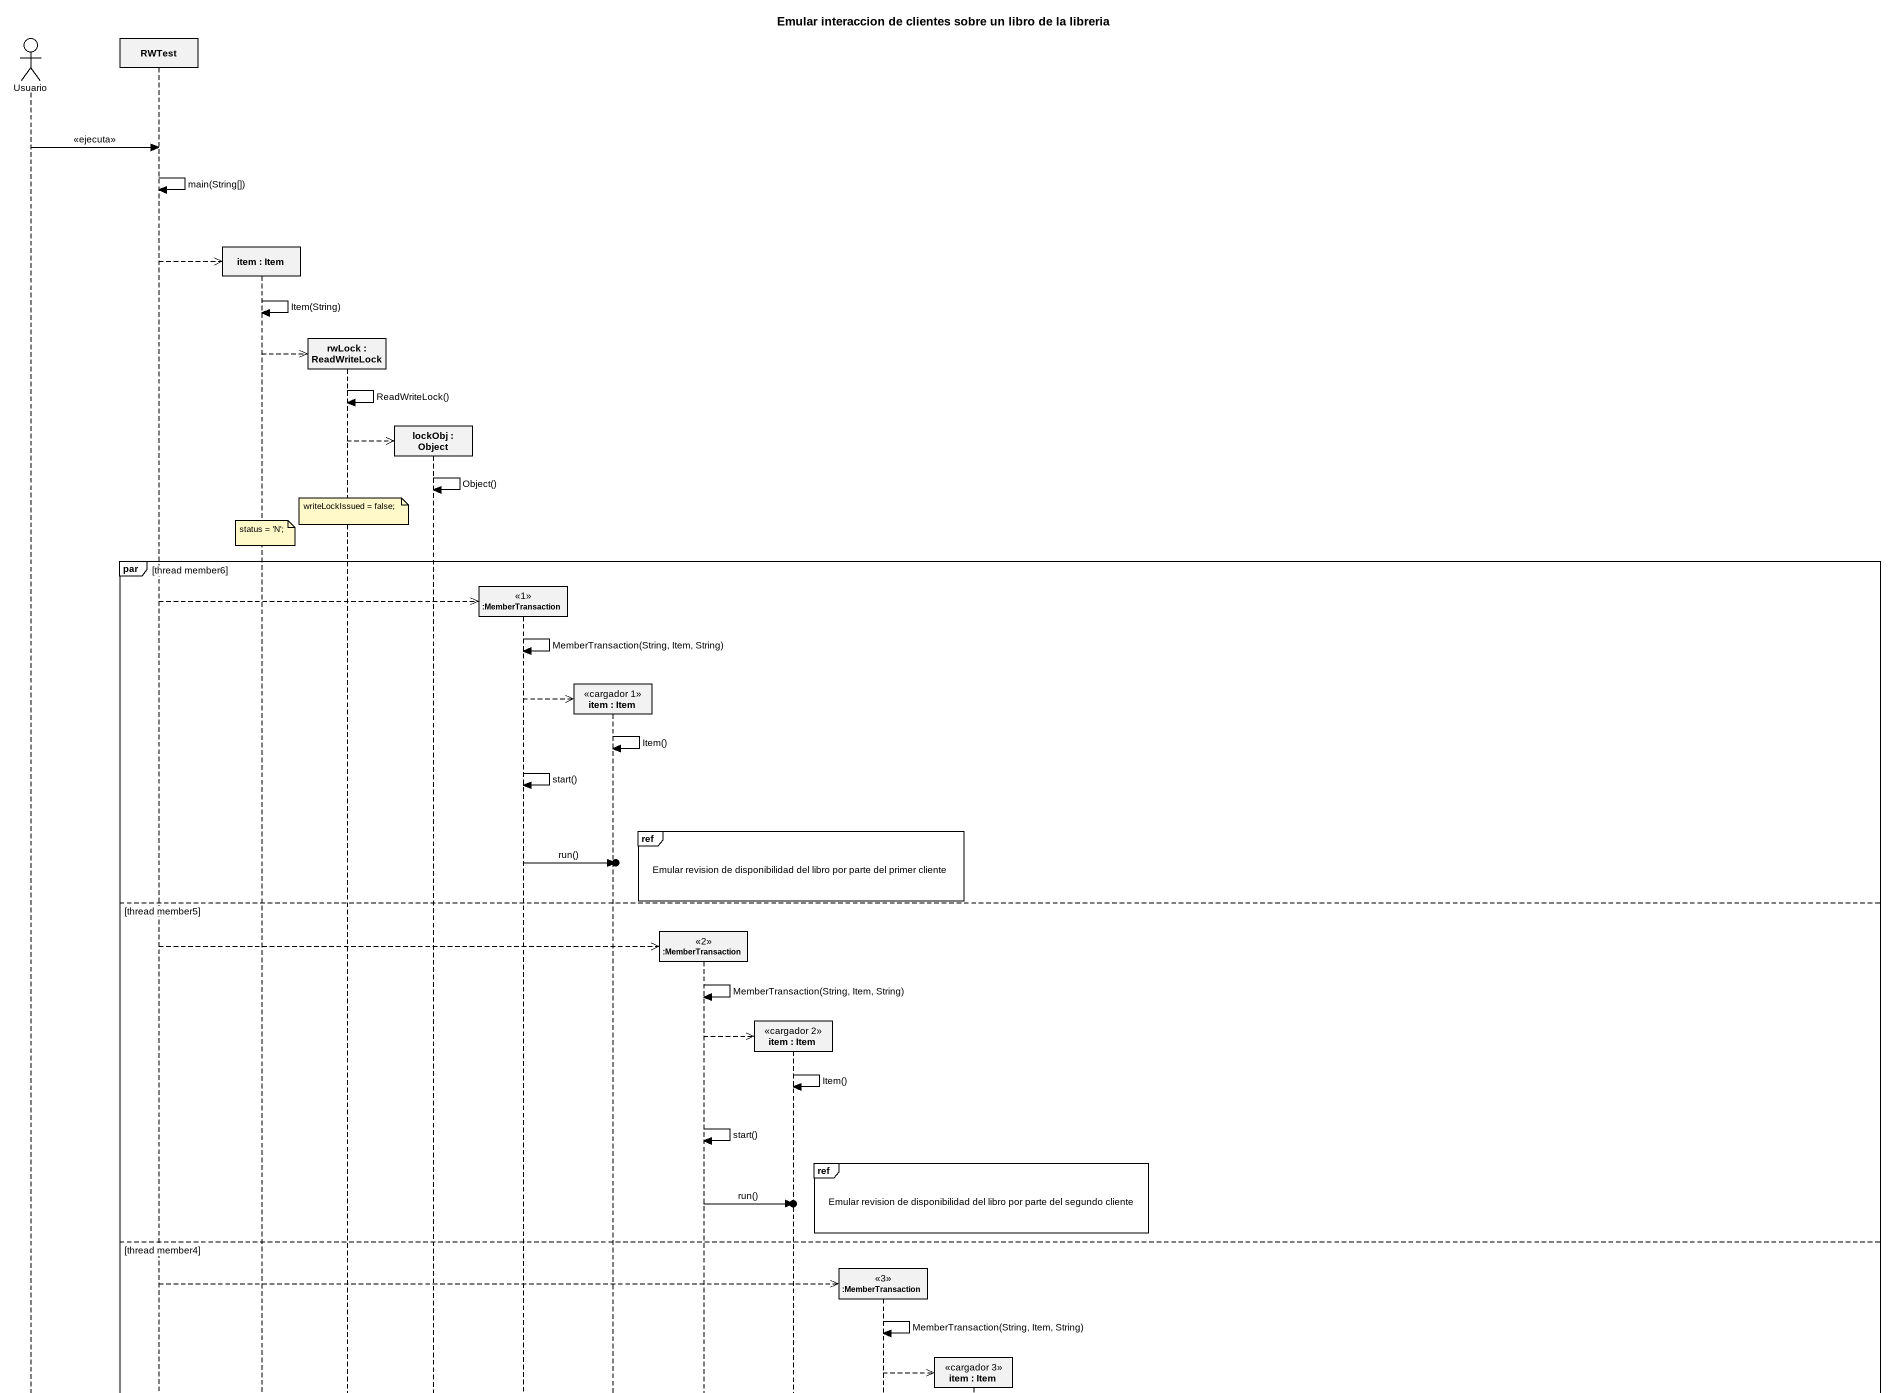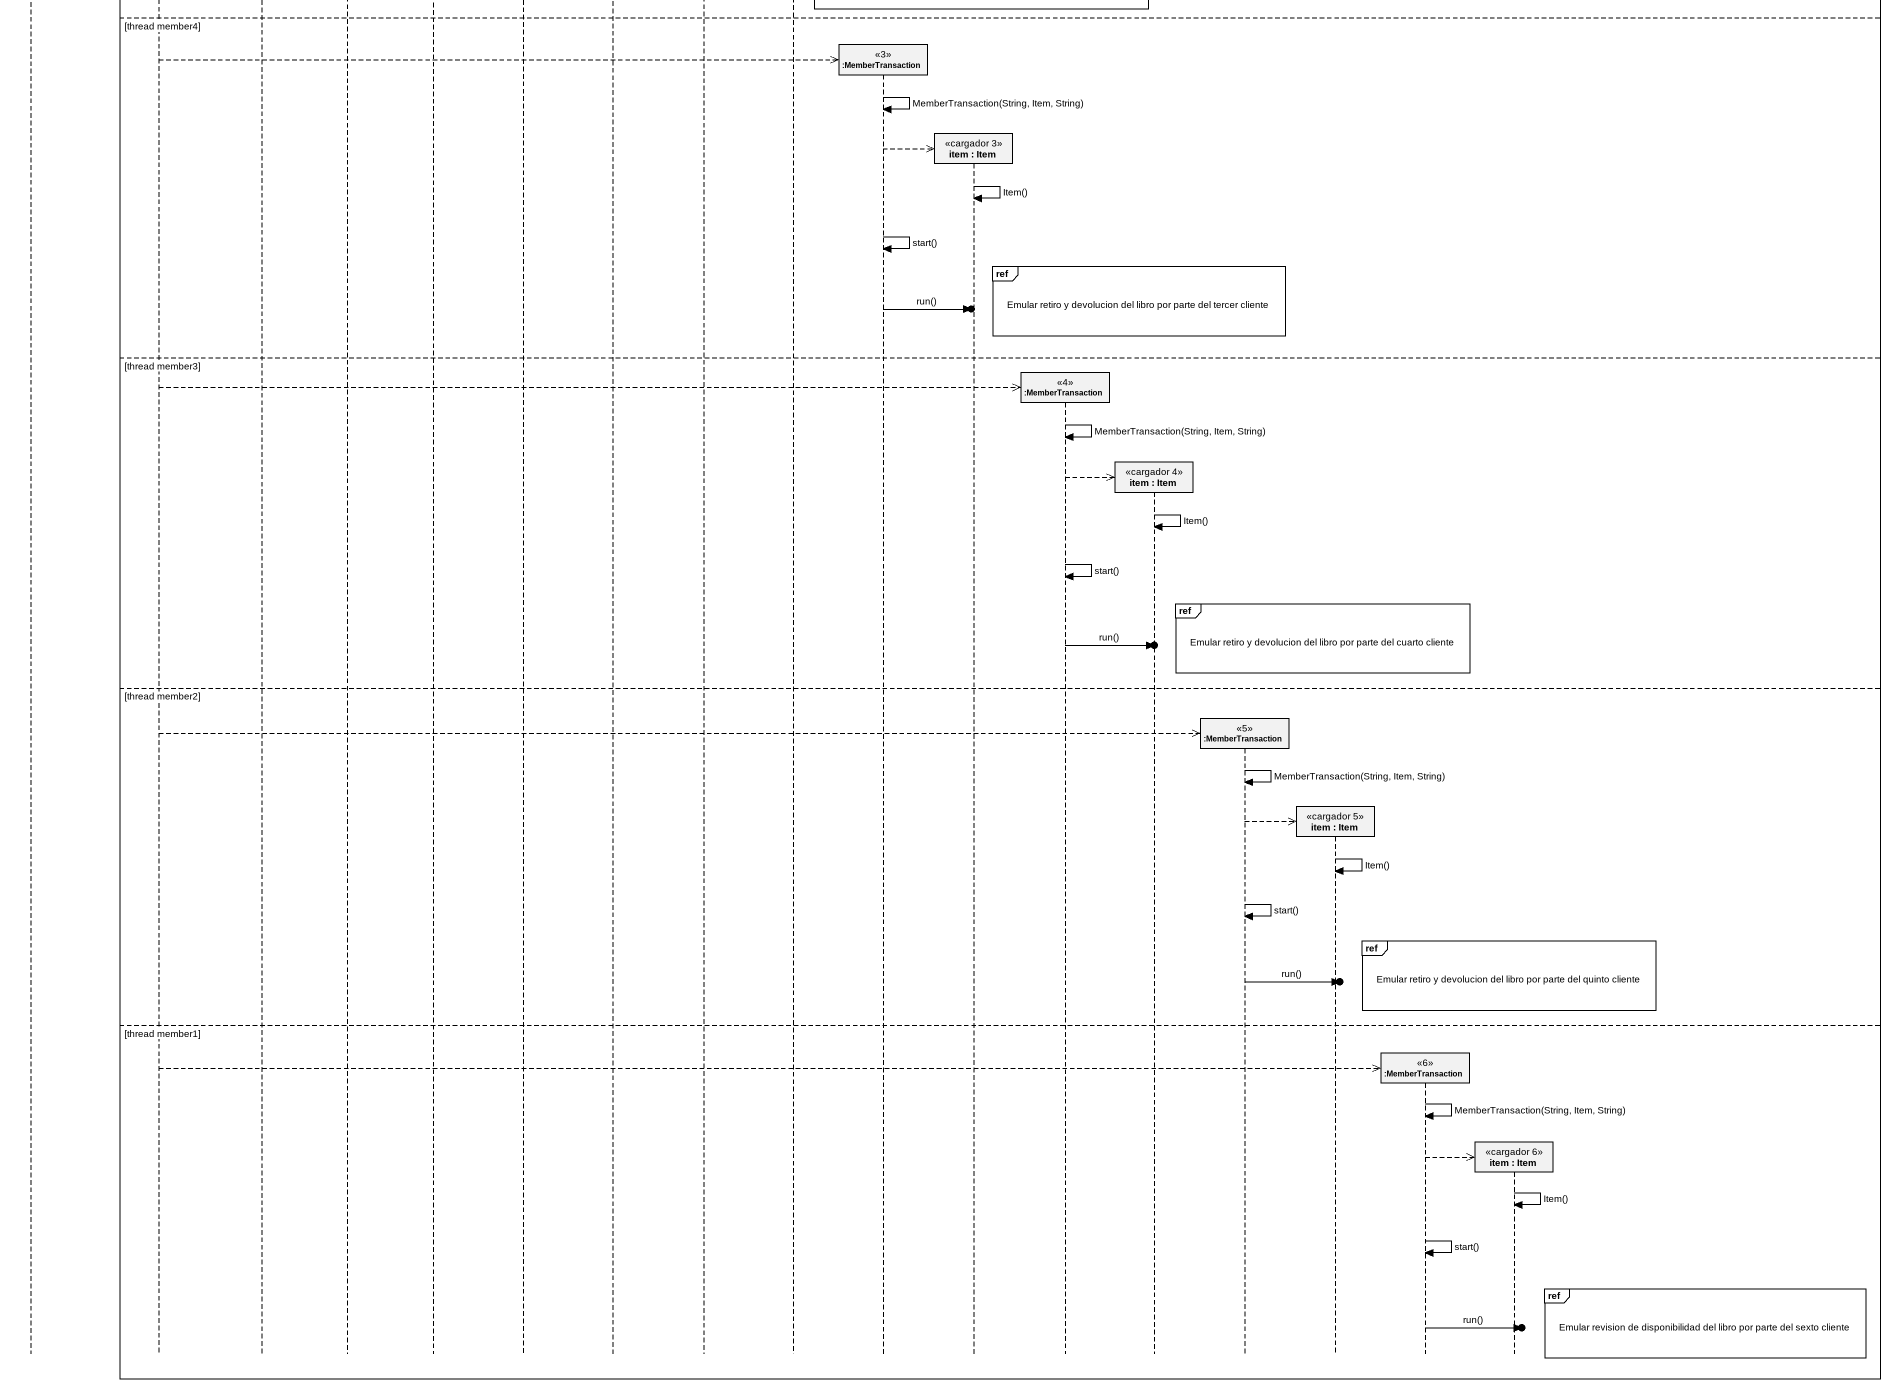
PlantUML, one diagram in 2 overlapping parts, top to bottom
@startuml
title Emular interaccion de clientes sobre un libro de la libreria
hide footbox
actor Usuario
participant RWTest
participant "item : Item" as item
participant "rwLock : ReadWriteLock" as rwLock
participant "lockObj : Object" as lockObj
participant ":MemberTransaction" as MemberTransaction <<1>>
participant "item : Item" as item_2 <<cargador 1>>
participant ":MemberTransaction" as MemberTransaction_2 <<2>>
participant "item : Item" as item_3 <<cargador 2>>
participant ":MemberTransaction" as MemberTransaction_3 <<3>>
participant "item : Item" as item_4 <<cargador 3>>
participant ":MemberTransaction" as MemberTransaction_4 <<4>>
participant "item : Item" as item_5 <<cargador 4>>
participant ":MemberTransaction" as MemberTransaction_5 <<5>>
participant "item : Item" as item_6 <<cargador 5>>
participant ":MemberTransaction" as MemberTransaction_6 <<6>>
participant "item : Item" as item_7 <<cargador 6>>

Usuario -> RWTest : <<ejecuta>>
RWTest -> RWTest : main(String[])
RWTest -->> item **
item -> item : Item(String)
item -->> rwLock **
rwLock -> rwLock : ReadWriteLock()
rwLock -->> lockObj **
lockObj -> lockObj : Object()
note over rwLock : writeLockIssued = false;
note over item : status = 'N';
par thread member6
  RWTest -->> MemberTransaction **
  MemberTransaction -> MemberTransaction : MemberTransaction(String, Item, String)
  MemberTransaction -->> item_2 **
  item_2 -> item_2 : Item()
  MemberTransaction -> MemberTransaction : start()
  ref over MemberTransaction_2, item_3, MemberTransaction_3 : Emular revision de disponibilidad del libro por parte del primer cliente
  MemberTransaction ->o] : run()
else thread member5
  RWTest -->> MemberTransaction_2 **
  MemberTransaction_2 -> MemberTransaction_2 : MemberTransaction(String, Item, String)
  MemberTransaction_2 -->> item_3 **
  item_3 -> item_3 : Item()
  MemberTransaction_2 -> MemberTransaction_2 : start()
  ref over MemberTransaction_3, item_4, MemberTransaction_4 : Emular revision de disponibilidad del libro por parte del segundo cliente
  MemberTransaction_2 ->o] : run()
else thread member4
  RWTest -->> MemberTransaction_3 **
  MemberTransaction_3 -> MemberTransaction_3 : MemberTransaction(String, Item, String)
  MemberTransaction_3 -->> item_4 **
  item_4 -> item_4 : Item()
  MemberTransaction_3 -> MemberTransaction_3 : start()
  ref over MemberTransaction_4, item_5, MemberTransaction_5 : Emular retiro y devolucion del libro por parte del tercer cliente
  MemberTransaction_3 ->o] : run()
else thread member3
  RWTest -->> MemberTransaction_4 **
  MemberTransaction_4 -> MemberTransaction_4 : MemberTransaction(String, Item, String)
  MemberTransaction_4 -->> item_5 **
  item_5 -> item_5 : Item()
  MemberTransaction_4 -> MemberTransaction_4 : start()
  ref over MemberTransaction_5, item_6, MemberTransaction_6 : Emular retiro y devolucion del libro por parte del cuarto cliente
  MemberTransaction_4 ->o] : run()
else thread member2
  RWTest -->> MemberTransaction_5 **
  MemberTransaction_5 -> MemberTransaction_5 : MemberTransaction(String, Item, String)
  MemberTransaction_5 -->> item_6 **
  item_6 -> item_6 : Item()
  MemberTransaction_5 -> MemberTransaction_5 : start()
  ref over MemberTransaction_6, item_7 : Emular retiro y devolucion del libro por parte del quinto cliente
  MemberTransaction_5 ->o] : run()
else thread member1
  RWTest -->> MemberTransaction_6 **
  MemberTransaction_6 -> MemberTransaction_6 : MemberTransaction(String, Item, String)
  MemberTransaction_6 -->> item_7 **
  item_7 -> item_7 : Item()
  MemberTransaction_6 -> MemberTransaction_6 : start()
  ref over item_7 : Emular revision de disponibilidad del libro por parte del sexto cliente
  MemberTransaction_6 ->o] : run()
end
@enduml
